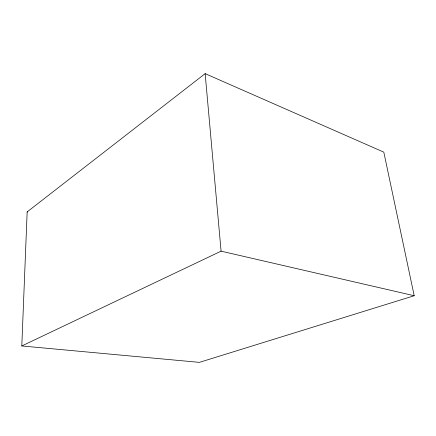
<?xml version="1.0" encoding="UTF-8"?>
<svg xmlns="http://www.w3.org/2000/svg" width="436" height="436" viewBox="0 0 436 436"><rect width="100%" height="100%" fill="white"/><g stroke="black" fill="none" stroke-linecap="round" stroke-linejoin="round"><path stroke-width="0.65" d="M21.8 345.966L27.157 211.896L205.149 73.635L383.805 152.148L414.2 295.733L199.372 362.365L21.8 345.966L221.085 251.158L414.2 295.733M27.157 211.896L27.582 211.994M205.149 73.635L221.085 251.158"/></g></svg>
